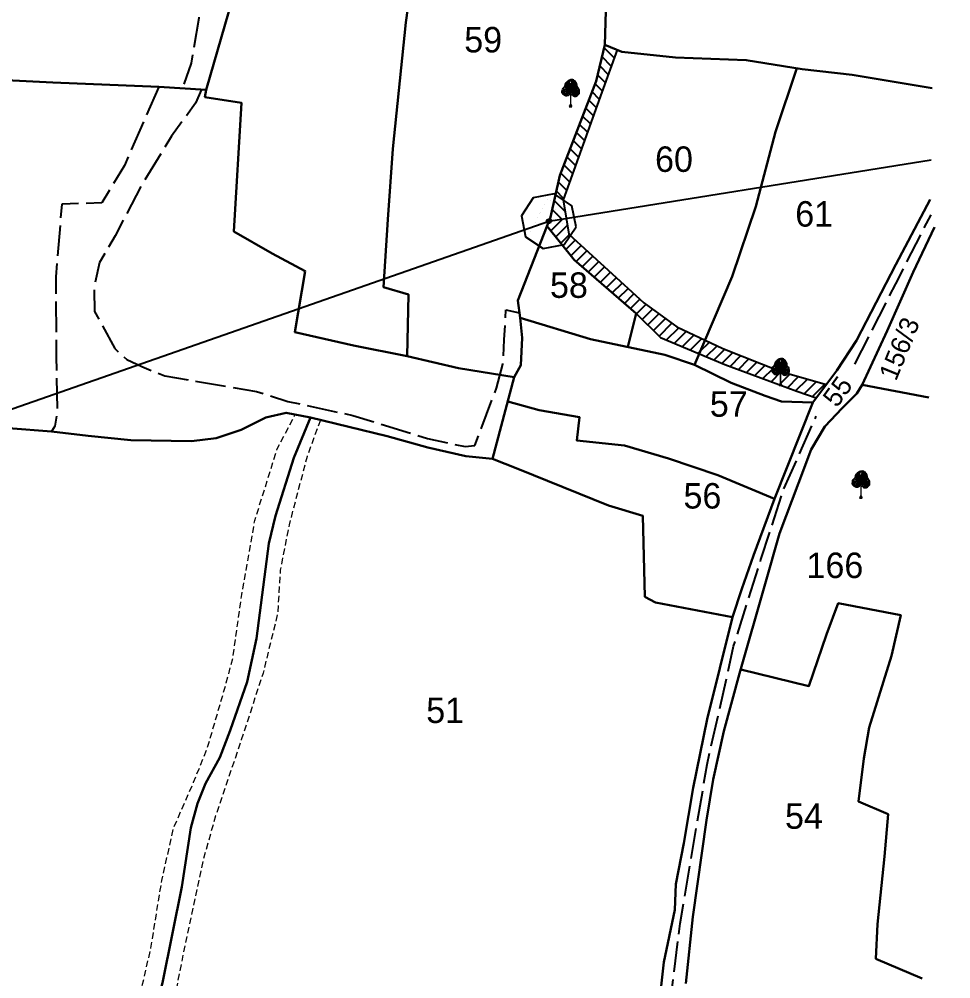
# Model space of a CAD drawing. Header units: millimetres. Extents: x -8 to 735, y -8 to 822.
# Drawn here: x 441.3 to 514.5, y 362.4 to 437.8 of the extents above; entities that cross this region are included whole.
import ezdxf

# ---------------------------------------------------------------- set-up
doc = ezdxf.new("R2010")
doc.units = ezdxf.units.MM
doc.header["$MEASUREMENT"] = 0
doc.linetypes.add('ACAD_ISO02W100', pattern=[15, 12, -3])
doc.linetypes.add('DASHED', pattern=[0.75, 0.5, -0.25])
for name, color, linetype in [('Image', 7, 'Continuous'), ('Line_Road', 250, 'ACAD_ISO02W100'), ('Line_Traverse', 160, 'Continuous'), ('Sym_Hatch', 1, 'Continuous'), ('Sym_Stone_Munara', 250, 'Continuous'), ('Sym_Traverse_Stone', 5, 'Continuous'), ('Sym_Tree', 92, 'Continuous'), ('Text_Survey_No', 7, 'Continuous')]:
    doc.layers.add(name, color=color, linetype=linetype)
doc.layers.add('Line_Miscellaneous', color=4, linetype='Continuous', lineweight=20)
doc.layers.add('Poly_Survey_Bndry', color=250, linetype='Continuous', lineweight=30)
doc.styles.add('Text Map', font='Sakal Marathi_N_Ship.TTF')
picture_1 = doc.add_image_def('image1.jpg', size_in_pixel=(8948, 12824))

# ---------------------------------------------------------------- blocks, each defined once
blk = doc.blocks.new('Sym_Traverse_Stone')
at = {"layer": 'Sym_Traverse_Stone'}
blk.add_lwpolyline([(3.22, -0.65), (2.74, 1.82), (0.65, 3.22), (-1.82, 2.74), (-3.22, 0.65), (-2.74, -1.82), (-0.65, -3.22), (1.82, -2.74)], close=True, dxfattribs=at)
blk = doc.blocks.new('MINOR TRAVERSE STATION')
at = {"linetype": 'Continuous'}
blk.add_hatch(color=0, dxfattribs=at).paths.add_polyline_path([(0.088, 0, 1), (-0.088, 0, 1)])
at = {"color": 0, "const_width": 0.00123}
blk.add_lwpolyline([(0.859, -0.557), (0, 1.044), (-0.859, -0.557)], close=True, dxfattribs=at)
at = {"color": 0}
blk.add_circle((0, 0), 0.0879, dxfattribs=at)
blk = doc.blocks.new('Tree')
at = {"layer": 'Sym_Tree'}
for p, q in [((0.1, 3), (0, 2.99)), ((-0.16, 0), (0.13, 0))]:
    blk.add_line(p, q, dxfattribs=at)
at = {"layer": 'Sym_Tree', "color": 82, "const_width": 0.8}
for points in [[(-0.14, 1.47), (-0.1, 2.62)], [(-0.1, 1.46), (-0.06, 2.62)], [(0.05, 1.63), (0.1, 2.79)], [(0.2, 1.44), (0.24, 2.6)], [(-0.43, 1.74), (-0.28, 1.52)], [(-0.2, 1.68), (-0.05, 1.47)], [(0.6, 1.63), (0.38, 1.49)], [(0.44, 1.73), (0.59, 1.51)]]:
    blk.add_lwpolyline(points, dxfattribs=at)
at = {"layer": 'Sym_Tree', "color": 34}
blk.add_lwpolyline([(0, 0, 0.48, 0.16, 0), (0, 0.29, 0.16, 0.16, 0), (0, 1.48, 0.16, 0.16, 0)], format="xyseb", dxfattribs=at)
at = {"layer": 'Sym_Tree', "color": 82}
blk.add_open_spline([(-0.1, 1.43), (-0.17, 1.36), (-0.27, 1.24), (-0.46, 1.2), (-0.64, 1.21), (-0.79, 1.36), (-0.99, 1.53), (-0.9, 1.8), (-0.9, 2.07), (-0.59, 2.22), (-0.58, 2.58), (-0.35, 2.82), (-0.17, 2.98), (-0.04, 2.99), (0, 2.99)], degree=3, knots=[0, 0, 0, 0, 0.357151, 0.545743, 0.741494, 0.970117, 1.319935, 1.641608, 1.935314, 2.250626, 2.755061, 3.137005, 3.457298, 3.618487, 3.618487, 3.618487, 3.618487], dxfattribs=at)
blk.add_spline([(0.1, 1.43), (0.3, 1.22), (0.44, 1.16), (0.59, 1.16), (0.75, 1.25), (0.95, 1.45), (0.96, 1.7), (0.93, 1.94), (0.77, 2.13), (0.68, 2.52), (0.52, 2.78), (0.33, 2.96), (0.1, 3)], degree=3, dxfattribs=at)
for points in [[(-0.76, 2.11), (-0.78, 2.09), (-0.69, 2.19)], [(-0.63, 2.17), (-0.63, 2.23), (-0.74, 2.08)], [(-0.74, 2.14), (-0.74, 2.13), (-0.69, 2.19), (-0.63, 2.23)], [(-0.69, 2.19), (-0.63, 2.23), (-0.74, 2.08), (-0.74, 2.13)], [(-0.74, 2.08), (-0.74, 2.13), (-0.71, 2.1), (-0.63, 2.23)], [(-0.69, 2.19), (-0.69, 2.19), (-0.74, 2.14), (-0.74, 2.13)], [(-0.74, 2.08), (-0.63, 2.11), (-0.55, 2.17), (-0.63, 2.11)], [(-0.71, 2.1), (-0.63, 2.23), (-0.63, 2.17), (-0.58, 2.16)], [(-0.69, 2.19), (-0.63, 2.23), (-0.58, 2.36), (-0.6, 2.36)], [(-0.63, 2.27), (-0.63, 2.27), (-0.69, 2.19), (-0.63, 2.23)], [(-0.49, 2.45), (-0.58, 2.36), (-0.55, 2.17), (-0.63, 2.17)], [(-0.63, 2.17), (-0.63, 2.17), (-0.63, 2.17), (-0.63, 2.23)], [(-0.63, 2.14), (-0.63, 2.17), (-0.62, 2.21), (-0.63, 2.23)], [(-0.55, 2.17), (-0.63, 2.17), (-0.43, 2.16), (-0.22, 2.16)], [(-0.55, 2.17), (-0.63, 2.11), (-0.63, 2.04), (-0.63, 2.11)], [(-0.47, 2.16), (-0.55, 2.17), (-0.62, 1.97), (-0.63, 2.04)], [(-0.62, 2.27), (-0.62, 2.21), (-0.54, 2.47), (-0.54, 2.5)], [(-0.58, 2.36), (-0.6, 2.36), (-0.61, 2.32), (-0.62, 2.3)], [(-0.62, 2.24), (-0.62, 2.21), (-0.58, 2.36), (-0.56, 2.28)], [(-0.61, 2.32), (-0.58, 2.36), (-0.62, 2.27), (-0.62, 2.21)], [(-0.61, 2.32), (-0.62, 2.3), (-0.62, 2.24), (-0.62, 2.21)], [(-0.58, 2.36), (-0.56, 2.28), (-0.61, 2.32), (-0.58, 2.36)], [(-0.57, 2.44), (-0.6, 2.36), (-0.49, 2.59), (-0.5, 2.59)], [(-0.55, 2.54), (-0.57, 2.47), (-0.57, 2.44), (-0.6, 2.36)], [(-0.55, 2.48), (-0.55, 2.5), (-0.6, 2.36), (-0.59, 2.36)], [(-0.57, 2.4), (-0.6, 2.36), (-0.57, 2.47), (-0.54, 2.47)], [(-0.58, 2.39), (-0.57, 2.43), (-0.57, 2.4), (-0.6, 2.36)], [(-0.6, 2.36), (-0.59, 2.36), (-0.57, 2.39), (-0.57, 2.4)], [(-0.45, 2.73), (-0.52, 2.6), (-0.55, 2.48), (-0.58, 2.36)], [(-0.39, 2.55), (-0.5, 2.59), (-0.49, 2.45), (-0.58, 2.36)], [(-0.55, 2.48), (-0.58, 2.36), (-0.42, 2.42), (-0.39, 2.55)], [(-0.56, 2.46), (-0.55, 2.54), (-0.58, 2.39), (-0.57, 2.43)], [(-0.57, 2.47), (-0.54, 2.47), (-0.55, 2.54), (-0.57, 2.47)], [(-0.57, 2.39), (-0.57, 2.4), (-0.57, 2.43), (-0.55, 2.5)], [(-0.55, 2.54), (-0.52, 2.6), (-0.56, 2.46), (-0.55, 2.54)], [(-0.39, 2.55), (-0.46, 2.69), (-0.52, 2.6), (-0.55, 2.5)], [(-0.52, 2.6), (-0.55, 2.5), (-0.49, 2.45), (-0.39, 2.55)], [(-0.55, 2.5), (-0.53, 2.57), (-0.52, 2.6), (-0.53, 2.57)], [(-0.52, 2.6), (-0.53, 2.57), (-0.55, 2.54), (-0.52, 2.6)], [(-0.55, 2.54), (-0.55, 2.54), (-0.55, 2.5), (-0.53, 2.57)], [(-0.54, 2.47), (-0.54, 2.5), (-0.55, 2.48), (-0.55, 2.5)], [(-0.55, 2.17), (-0.32, 2.2), (-0.49, 2.45), (-0.38, 2.29)], [(-0.49, 2.45), (-0.38, 2.29), (-0.32, 2.2), (-0.55, 2.17)], [(-0.29, 2.35), (-0.32, 2.2), (-0.55, 2.17), (-0.32, 2.2)], [(-0.32, 2.2), (-0.55, 2.17), (-0.43, 2.16)], [(-0.47, 2.16), (-0.35, 2.09), (-0.47, 2.16), (-0.55, 2.17)], [(0, 2.99), (-0.31, 2.84), (-0.45, 2.73), (-0.52, 2.6)], [(-0.49, 2.59), (-0.5, 2.59), (-0.38, 2.77), (-0.31, 2.84)], [(-0.49, 2.45), (-0.39, 2.55), (-0.39, 2.55), (-0.5, 2.59)], [(-0.26, 2.44), (-0.1, 2.44), (-0.29, 2.35), (-0.49, 2.45)], [(-0.29, 2.35), (-0.49, 2.45), (-0.29, 2.35), (-0.32, 2.2)], [(-0.42, 2.42), (-0.39, 2.55), (-0.39, 2.55), (-0.46, 2.69)], [(-0.38, 2.77), (-0.31, 2.84), (-0.45, 2.73), (-0.38, 2.77)], [(-0.39, 2.55), (-0.45, 2.66), (-0.41, 2.72), (-0.26, 2.81)], [(-0.45, 2.73), (-0.38, 2.77), (-0.4, 2.72), (-0.42, 2.74)], [(-0.4, 2.72), (-0.42, 2.74), (-0.45, 2.68), (-0.45, 2.66)], [(-0.45, 2.68), (-0.45, 2.66), (-0.43, 2.7), (-0.4, 2.72)], [(-0.41, 2.69), (-0.44, 2.68), (-0.45, 2.66), (-0.41, 2.69)], [(-0.45, 2.66), (-0.41, 2.69), (-0.07, 2.53), (0.05, 2.48)], [(-0.41, 2.69), (-0.41, 2.71), (-0.41, 2.69), (-0.44, 2.68)], [(-0.43, 2.7), (-0.4, 2.72), (0, 2.99), (-0.09, 2.98)], [(-0.43, 2.16), (-0.22, 2.16), (0.02, 2.32), (0.07, 2.48)], [(-0.41, 2.65), (-0.25, 2.61), (-0.26, 2.81), (0.06, 2.94)], [(-0.41, 2.72), (-0.26, 2.81), (-0.25, 2.61), (-0.41, 2.69)], [(-0.3, 2.8), (-0.26, 2.81), (-0.41, 2.69), (-0.41, 2.71)], [(-0.25, 2.61), (-0.41, 2.69), (-0.41, 2.65), (-0.25, 2.61)], [(-0.28, 2.82), (-0.37, 2.77), (-0.4, 2.72), (-0.28, 2.82)], [(-0.27, 2.82), (-0.37, 2.77), (-0.39, 2.71), (-0.37, 2.69)], [(-0.39, 2.71), (-0.37, 2.69), (-0.3, 2.8), (-0.26, 2.81)], [(-0.26, 2.81), (0.06, 2.94), (-0.27, 2.82), (-0.37, 2.77)], [(-0.31, 2.84), (-0.18, 2.9), (-0.28, 2.82), (-0.37, 2.77)], [(-0.18, 2.9), (-0.17, 2.95), (-0.25, 2.9), (-0.31, 2.84)], [(-0.25, 2.9), (-0.31, 2.84), (-0.18, 2.9), (-0.24, 2.9)], [(-0.18, 2.9), (-0.24, 2.9), (-0.31, 2.84), (-0.18, 2.9)], [(-0.26, 2.44), (-0.29, 2.35), (-0.29, 2.35), (-0.26, 2.44)], [(0.2, 2.99), (-0.06, 2.82), (-0.26, 2.82), (0, 2.99)], [(-0.26, 2.82), (0, 2.99), (0.09, 2.99), (0.04, 2.93)], [(-0.07, 2.53), (0.05, 2.48), (-0.26, 2.44), (-0.1, 2.44)], [(0, 2.99), (-0.09, 2.98), (-0.17, 2.95), (-0.25, 2.9)], [(-0.17, 2.95), (-0.25, 2.9), (-0.12, 2.96), (-0.09, 2.98)], [(-0.1, 2.97), (-0.12, 2.96), (-0.25, 2.9), (-0.18, 2.9)], [(-0.1, 2.97), (-0.18, 2.9), (-0.18, 2.93), (-0.25, 2.9)], [(-0.18, 2.93), (-0.25, 2.9), (-0.18, 2.9), (-0.17, 2.95)], [(0.28, 2.6), (-0.05, 2.61), (-0.19, 2.55), (-0.24, 2.66)], [(-0.09, 2.35), (-0.06, 2.44), (0.27, 1.83), (-0.21, 1.81)], [(-0.2, 2.72), (-0.08, 2.82), (0.2, 2.99), (0.28, 2.6)], [(-0.06, 2.79), (-0.06, 2.82), (-0.2, 2.72), (-0.08, 2.82)], [(-0.12, 2.96), (-0.09, 2.98), (-0.18, 2.95), (-0.09, 2.98)], [(-0.18, 2.95), (-0.09, 2.98), (-0.1, 2.97), (-0.12, 2.96)], [(-0.13, 2.95), (-0.13, 2.95), (-0.1, 2.97), (-0.18, 2.9)], [(-0.13, 2.96), (-0.13, 2.96), (-0.18, 2.95), (-0.18, 2.9)], [(-0.18, 2.95), (-0.18, 2.9), (-0.13, 2.96), (-0.14, 2.95)], [(-0.13, 2.96), (-0.14, 2.95), (-0.13, 2.95)], [(0.28, 2.6), (-0.05, 2.61), (-0.06, 2.44), (-0.09, 2.35)], [(0, 2.99), (0.1, 3), (0.2, 2.99), (-0.06, 2.82)], [(0.2, 2.99), (0.28, 2.6), (-0.05, 2.61), (-0.06, 2.81)], [(0.37, 2.93), (0.29, 2.97), (-0.06, 2.81), (-0.06, 2.8)], [(-0.06, 2.81), (-0.06, 2.8), (-0.06, 2.82)], [(-0.06, 2.82), (-0.06, 2.82), (-0.06, 2.79), (-0.06, 2.82)], [(-0.05, 2.61), (-0.06, 2.81), (0.28, 2.6), (-0.05, 2.61)], [(0.22, 2.32), (0.27, 2.48), (0.28, 2.6), (-0.05, 2.61)], [(0.09, 2.99), (0.04, 2.93), (-0.03, 2.91), (0.02, 2.96)], [(-0.03, 2.91), (-0.02, 2.94), (0.02, 2.96), (0, 2.99)], [(-0.03, 2.91), (0.02, 2.96), (0.04, 2.93), (-0.03, 2.91)], [(0.04, 2.93), (-0.03, 2.91), (-0.02, 2.94), (0.02, 2.96)], [(0.41, 2.32), (0.39, 2.41), (-0.01, 1.85), (0.46, 1.77)], [(0.02, 2.96), (0, 2.99), (0.09, 2.99), (0.02, 2.96)], [(0.09, 2.99), (0.02, 2.96), (0.1, 3), (0.2, 2.99)], [(0.1, 2.32), (0.07, 2.49), (0.08, 2.61), (0.41, 2.58)], [(0.52, 2.11), (0.31, 2.14), (0.1, 2.32), (0.07, 2.49)], [(0.57, 2.67), (0.46, 2.79), (0.2, 2.99), (0.08, 2.61)], [(0.2, 2.99), (0.08, 2.61), (0.41, 2.58), (0.45, 2.78)], [(0.41, 2.58), (0.45, 2.78), (0.08, 2.61), (0.41, 2.58)], [(0.08, 2.61), (0.41, 2.58), (0.39, 2.41), (0.41, 2.32)], [(0.08, 2.61), (0.41, 2.58), (0.54, 2.5), (0.6, 2.6)], [(0.12, 2.95), (0.09, 2.97), (0.17, 2.93), (0.09, 2.97)], [(0.17, 2.93), (0.09, 2.97), (0.1, 2.96), (0.12, 2.95)], [(0.6, 2.6), (0.57, 2.64), (0.21, 2.53), (0.09, 2.49)], [(0.21, 2.53), (0.09, 2.49), (0.39, 2.41), (0.23, 2.43)], [(0.1, 3), (0.2, 2.99), (0.32, 2.95), (0.29, 2.97)], [(0.12, 2.95), (0.14, 2.94), (0.13, 2.94)], [(0.56, 2.6), (0.41, 2.58), (0.45, 2.78), (0.14, 2.95)], [(0.45, 2.78), (0.14, 2.95), (0.45, 2.78), (0.54, 2.73)], [(0.2, 2.99), (0.5, 2.8), (0.62, 2.67), (0.67, 2.54)], [(0.6, 2.65), (0.57, 2.67), (0.2, 2.99), (0.29, 2.97)], [(0.2, 2.99), (0.29, 2.97), (0.37, 2.93), (0.44, 2.87)], [(0.39, 2.41), (0.23, 2.43), (0.41, 2.32), (0.62, 2.39)], [(0.37, 2.93), (0.44, 2.87), (0.32, 2.95), (0.29, 2.97)], [(0.3, 2.96), (0.32, 2.95), (0.44, 2.87), (0.38, 2.88)], [(0.33, 2.94), (0.33, 2.94), (0.3, 2.96), (0.38, 2.88)], [(0.3, 2.96), (0.38, 2.88), (0.37, 2.91), (0.44, 2.87)], [(0.44, 2.87), (0.38, 2.88), (0.33, 2.94), (0.33, 2.95)], [(0.33, 2.94), (0.33, 2.95), (0.37, 2.93), (0.38, 2.88)], [(0.37, 2.93), (0.38, 2.88), (0.33, 2.95), (0.34, 2.94)], [(0.37, 2.91), (0.44, 2.87), (0.38, 2.88), (0.37, 2.93)], [(0.38, 2.88), (0.37, 2.93), (0.44, 2.87), (0.5, 2.8)], [(0.44, 2.87), (0.5, 2.8), (0.38, 2.88), (0.43, 2.87)], [(0.38, 2.88), (0.43, 2.87), (0.5, 2.8), (0.38, 2.88)], [(0.5, 2.8), (0.38, 2.88), (0.46, 2.79), (0.54, 2.73)], [(0.39, 2.41), (0.41, 2.32), (0.41, 2.32), (0.39, 2.41)], [(0.58, 2.67), (0.45, 2.78), (0.41, 2.58), (0.57, 2.64)], [(0.41, 2.58), (0.57, 2.64), (0.56, 2.6), (0.41, 2.58)], [(0.41, 2.32), (0.62, 2.39), (0.41, 2.32), (0.42, 2.16)], [(0.41, 2.32), (0.42, 2.16), (0.65, 2.11), (0.42, 2.16)], [(0.65, 2.11), (0.42, 2.16), (0.62, 2.39), (0.49, 2.25)], [(0.62, 2.39), (0.49, 2.25), (0.42, 2.16), (0.65, 2.11)], [(0.54, 2.5), (0.6, 2.6), (0.58, 2.67), (0.45, 2.78)], [(0.45, 2.78), (0.54, 2.73), (0.55, 2.66), (0.53, 2.65)], [(0.55, 2.66), (0.53, 2.65), (0.47, 2.76), (0.45, 2.78)], [(0.47, 2.76), (0.45, 2.78), (0.57, 2.64), (0.58, 2.66)], [(0.46, 2.79), (0.54, 2.73), (0.57, 2.67), (0.46, 2.79)], [(0.47, 2.54), (0.48, 2.5), (0.49, 2.47), (0.47, 2.54)], [(0.64, 2.53), (0.65, 2.53), (0.55, 2.72), (0.5, 2.8)], [(0.55, 2.72), (0.5, 2.8), (0.62, 2.67), (0.55, 2.72)], [(0.55, 2.37), (0.54, 2.5), (0.54, 2.5), (0.62, 2.64)], [(0.54, 2.5), (0.62, 2.64), (0.67, 2.54), (0.68, 2.43)], [(0.67, 2.54), (0.68, 2.43), (0.62, 2.39), (0.54, 2.5)], [(0.62, 2.39), (0.54, 2.5), (0.54, 2.5), (0.65, 2.53)], [(0.54, 2.5), (0.65, 2.53), (0.62, 2.39), (0.7, 2.29)], [(0.69, 2.41), (0.7, 2.29), (0.55, 2.37), (0.54, 2.5)], [(0.62, 2.67), (0.55, 2.72), (0.57, 2.67), (0.59, 2.69)], [(0.57, 2.67), (0.59, 2.69), (0.61, 2.62), (0.6, 2.6)], [(0.61, 2.62), (0.6, 2.6), (0.6, 2.65), (0.57, 2.67)], [(0.57, 2.64), (0.58, 2.66), (0.57, 2.64), (0.6, 2.62)], [(0.57, 2.64), (0.6, 2.62), (0.6, 2.6), (0.57, 2.64)], [(0.62, 2.67), (0.67, 2.54), (0.69, 2.41), (0.7, 2.29)], [(0.62, 2.39), (0.7, 2.29), (0.65, 2.11), (0.72, 2.09)], [(0.7, 2.37), (0.72, 2.29), (0.64, 2.53), (0.65, 2.53)], [(0.68, 2.43), (0.68, 2.5), (0.67, 2.54), (0.68, 2.5)], [(0.69, 2.47), (0.67, 2.54), (0.69, 2.4), (0.69, 2.47)], [(0.73, 2.19), (0.72, 2.14), (0.68, 2.41), (0.67, 2.43)], [(0.68, 2.41), (0.67, 2.43), (0.69, 2.41), (0.68, 2.43)], [(0.73, 2.17), (0.72, 2.14), (0.7, 2.29), (0.67, 2.21)], [(0.7, 2.29), (0.67, 2.21), (0.72, 2.25), (0.7, 2.29)], [(0.69, 2.47), (0.69, 2.47), (0.68, 2.43), (0.68, 2.5)], [(0.7, 2.4), (0.68, 2.41), (0.69, 2.47), (0.7, 2.4)], [(0.69, 2.41), (0.68, 2.43), (0.72, 2.29), (0.7, 2.29)], [(0.7, 2.32), (0.7, 2.33), (0.69, 2.36), (0.68, 2.43)], [(0.7, 2.33), (0.72, 2.29), (0.7, 2.4), (0.68, 2.41)], [(0.69, 2.4), (0.69, 2.47), (0.7, 2.32), (0.69, 2.36)], [(0.69, 2.47), (0.7, 2.4), (0.7, 2.37), (0.72, 2.29)], [(0.7, 2.32), (0.69, 2.36), (0.7, 2.33), (0.72, 2.29)], [(0.72, 2.29), (0.7, 2.29), (0.7, 2.32), (0.7, 2.33)], [(0.79, 2.11), (0.73, 2.15), (0.7, 2.29), (0.72, 2.29)], [(0.7, 2.29), (0.72, 2.29), (0.72, 2.25), (0.73, 2.22)], [(0.72, 2.25), (0.7, 2.29), (0.73, 2.19), (0.72, 2.14)], [(0.72, 2.25), (0.73, 2.22), (0.73, 2.17), (0.72, 2.14)], [(0.74, 2.2), (0.74, 2.2), (0.79, 2.11), (0.73, 2.15)], [(-0.83, 1.97), (-0.9, 1.88), (-0.95, 1.62), (-0.58, 1.59)], [(-0.92, 1.7), (-0.95, 1.62), (-0.9, 1.88), (-0.93, 1.7)], [(-0.92, 1.7), (-0.92, 1.7), (-0.92, 1.7), (-0.95, 1.62)], [(-0.95, 1.62), (-0.58, 1.59), (-0.59, 1.22), (-0.67, 1.26)], [(-0.89, 1.45), (-0.93, 1.53), (-0.95, 1.62), (-0.66, 1.29)], [(-0.95, 1.62), (-0.66, 1.29), (-0.67, 1.27), (-0.76, 1.35)], [(-0.73, 1.36), (-0.76, 1.35), (-0.95, 1.62), (-0.73, 1.36)], [(-0.95, 1.62), (-0.73, 1.36), (-0.73, 1.36), (-0.93, 1.53)], [(-0.87, 1.44), (-0.93, 1.53), (-0.93, 1.53), (-0.95, 1.62)], [(-0.93, 1.53), (-0.95, 1.62), (-0.93, 1.54), (-0.91, 1.51)], [(-0.93, 1.54), (-0.91, 1.51), (-0.9, 1.88), (-0.87, 1.85)], [(-0.9, 1.88), (-0.93, 1.7), (-0.87, 1.85), (-0.87, 1.86)], [(-0.59, 1.22), (-0.67, 1.26), (-0.89, 1.45), (-0.93, 1.53)], [(-0.73, 1.36), (-0.93, 1.53), (-0.87, 1.44), (-0.93, 1.53)], [(-0.9, 1.88), (-0.87, 1.85), (-0.92, 1.7)], [(-0.85, 2.05), (-0.88, 1.99), (-0.89, 1.93), (-0.9, 1.88)], [(-0.77, 2.05), (-0.76, 1.78), (-0.9, 1.89), (-0.76, 1.78)], [(-0.89, 1.93), (-0.9, 1.88), (-0.82, 1.85), (-0.74, 2.01)], [(-0.9, 1.89), (-0.76, 1.78), (-0.69, 1.97), (-0.74, 2.01)], [(-0.85, 1.96), (-0.85, 1.96), (-0.83, 1.97), (-0.9, 1.88)], [(-0.85, 1.96), (-0.89, 1.94), (-0.86, 1.95), (-0.87, 2)], [(-0.86, 1.95), (-0.87, 2), (-0.88, 1.94), (-0.89, 1.94)], [(-0.88, 1.94), (-0.89, 1.94), (-0.89, 1.93), (-0.85, 1.97)], [(-0.89, 1.93), (-0.85, 1.97), (-0.85, 1.97)], [(-0.88, 1.91), (-0.88, 1.91), (-0.85, 1.96), (-0.89, 1.94)], [(-0.74, 2.08), (-0.77, 2.08), (-0.85, 2.05), (-0.88, 1.99)], [(-0.78, 2.04), (-0.82, 2.04), (-0.87, 2), (-0.88, 1.91)], [(-0.87, 2), (-0.88, 1.91), (-0.84, 1.97), (-0.83, 2.02)], [(-0.84, 1.94), (-0.84, 1.97), (-0.88, 1.91)], [(-0.83, 2.02), (-0.82, 2.04), (-0.87, 2), (-0.85, 2.05)], [(-0.87, 2), (-0.85, 2.05), (-0.84, 1.94), (-0.84, 1.97)], [(-0.86, 1.89), (-0.69, 1.93), (-0.85, 1.91), (-0.87, 1.85)], [(-0.85, 1.91), (-0.87, 1.85), (-0.85, 1.77), (-0.82, 1.83)], [(-0.85, 1.84), (-0.84, 1.87), (-0.87, 1.44), (-0.81, 1.4)], [(-0.87, 1.85), (-0.87, 1.86), (-0.58, 1.59), (-0.65, 1.65)], [(-0.87, 1.44), (-0.81, 1.4), (-0.67, 1.26), (-0.76, 1.34)], [(-0.82, 1.83), (-0.81, 1.8), (-0.86, 1.89), (-0.69, 1.93)], [(-0.8, 2.04), (-0.55, 2.12), (-0.85, 2.05), (-0.82, 2.08)], [(-0.85, 2.05), (-0.82, 2.08), (-0.8, 2.1), (-0.77, 2.12)], [(-0.85, 1.97), (-0.85, 1.97), (-0.85, 1.96)], [(-0.85, 1.77), (-0.82, 1.83), (-0.85, 1.84), (-0.84, 1.87)], [(-0.78, 2.02), (-0.84, 1.97), (-0.75, 2.03), (-0.77, 2.05)], [(-0.84, 1.97), (-0.83, 2.02), (-0.78, 2.04)], [(-0.82, 1.85), (-0.74, 2.01), (-0.78, 2.02), (-0.84, 1.97)], [(-0.78, 2.04), (-0.78, 2.04), (-0.83, 2.02), (-0.82, 2.04)], [(-0.77, 2.12), (-0.8, 2.1), (-0.82, 2.08), (-0.78, 2.09)], [(-0.82, 2.08), (-0.78, 2.09), (-0.77, 2.08), (-0.74, 2.08)], [(-0.76, 2.04), (-0.73, 2.06), (-0.78, 2.04), (-0.82, 2.04)], [(-0.76, 1.78), (-0.76, 1.78), (-0.79, 1.69), (-0.82, 1.85)], [(-0.79, 1.69), (-0.82, 1.85), (-0.65, 1.65), (-0.77, 1.77)], [(-0.75, 1.77), (-0.81, 1.8), (-0.82, 1.83), (-0.81, 1.8)], [(-0.77, 1.77), (-0.73, 1.75), (-0.75, 1.77), (-0.81, 1.8)], [(-0.73, 1.32), (-0.71, 1.39), (-0.81, 1.4), (-0.73, 1.36)], [(-0.81, 1.4), (-0.73, 1.36), (-0.66, 1.29), (-0.7, 1.32)], [(-0.8, 2.1), (-0.77, 2.12), (-0.74, 2.14), (-0.73, 2.09)], [(-0.74, 2.14), (-0.73, 2.09), (-0.77, 2.08), (-0.8, 2.1)], [(-0.75, 2.03), (-0.77, 2.05), (-0.8, 2.04), (-0.55, 2.12)], [(-0.77, 2.08), (-0.8, 2.1), (-0.77, 2.12), (-0.77, 2.1)], [(-0.8, 2.1), (-0.77, 2.1), (-0.77, 2.12), (-0.8, 2.1)], [(-0.77, 2.1), (-0.77, 2.1), (-0.8, 2.1), (-0.77, 2.1)], [(-0.76, 1.35), (-0.73, 1.36), (-0.79, 1.37), (-0.77, 1.35)], [(-0.79, 1.37), (-0.77, 1.35), (-0.77, 1.35), (-0.67, 1.27)], [(-0.73, 2.09), (-0.77, 2.1), (-0.76, 2.11), (-0.78, 2.09)], [(-0.77, 2.12), (-0.77, 2.1), (-0.77, 2.12), (-0.76, 2.11)], [(-0.77, 2.12), (-0.76, 2.11), (-0.77, 2.1)], [(-0.77, 2.08), (-0.74, 2.08), (-0.73, 2.09), (-0.77, 2.1)], [(-0.74, 2.08), (-0.74, 2.08), (-0.74, 2.08), (-0.77, 2.08)], [(-0.69, 1.97), (-0.73, 2.06), (-0.77, 2.05), (-0.76, 1.78)], [(-0.73, 2.06), (-0.73, 2.01), (-0.77, 2.05), (-0.73, 2.06)], [(-0.77, 2.05), (-0.73, 2.06), (-0.73, 2.02), (-0.77, 2.03)], [(-0.73, 2.02), (-0.77, 2.03), (-0.73, 2.02), (-0.73, 2.06)], [(-0.62, 1.85), (-0.72, 1.75), (-0.77, 1.77), (-0.73, 1.75)], [(-0.65, 1.65), (-0.77, 1.77), (-0.76, 1.78), (-0.65, 1.71)], [(-0.77, 1.35), (-0.67, 1.27), (-0.73, 1.32), (-0.71, 1.39)], [(-0.67, 1.27), (-0.76, 1.34), (-0.77, 1.35), (-0.73, 1.36)], [(-0.77, 1.35), (-0.73, 1.36), (-0.59, 1.22), (-0.49, 1.21)], [(-0.47, 2.16), (-0.52, 1.63), (-0.76, 1.78), (-0.63, 2.04)], [(-0.52, 1.63), (-0.76, 1.78), (-0.74, 2.08), (-0.63, 2.11)], [(-0.73, 2.02), (-0.73, 2.06), (-0.76, 2.04), (-0.73, 2.06)], [(-0.76, 1.78), (-0.63, 2.04), (-0.65, 1.68), (-0.65, 1.53)], [(-0.7, 1.93), (-0.76, 1.78), (-0.74, 2.01), (-0.69, 1.97)], [(-0.69, 1.97), (-0.66, 1.92), (-0.76, 1.78), (-0.69, 1.93)], [(-0.7, 1.93), (-0.74, 1.95), (-0.7, 1.93), (-0.76, 1.96)], [(-0.7, 1.93), (-0.76, 1.96), (-0.7, 1.93), (-0.76, 1.78)], [(-0.76, 1.78), (-0.69, 1.93), (-0.7, 1.93), (-0.74, 1.95)], [(-0.76, 1.78), (-0.76, 1.78), (-0.62, 1.85), (-0.72, 1.75)], [(-0.58, 1.59), (-0.65, 1.65), (-0.53, 1.84), (-0.76, 1.78)], [(-0.53, 1.84), (-0.76, 1.78), (-0.76, 1.78)], [(-0.76, 1.78), (-0.65, 1.71), (-0.76, 1.78), (-0.69, 1.79)], [(-0.76, 1.78), (-0.69, 1.79), (-0.76, 1.78)], [(-0.52, 1.63), (-0.65, 1.68), (-0.52, 1.63), (-0.76, 1.78)], [(-0.67, 1.27), (-0.76, 1.35), (-0.73, 1.36), (-0.76, 1.35)], [(-0.73, 1.36), (-0.76, 1.35), (-0.73, 1.36), (-0.76, 1.35)], [(-0.67, 1.26), (-0.76, 1.34), (-0.76, 1.35), (-0.73, 1.36)], [(-0.68, 1.31), (-0.68, 1.3), (-0.67, 1.27), (-0.76, 1.34)], [(-0.74, 2.08), (-0.74, 2.08), (-0.74, 2.08)], [(-0.74, 2.08), (-0.74, 2.08), (-0.74, 2.08)], [(-0.74, 2.01), (-0.71, 2.03), (-0.73, 2.06), (-0.73, 2.01)], [(-0.74, 2.01), (-0.69, 1.97), (-0.74, 2.01), (-0.71, 2.03)], [(-0.69, 1.97), (-0.74, 2.01), (-0.69, 1.97), (-0.74, 1.95)], [(-0.69, 1.97), (-0.74, 1.95), (-0.69, 1.97), (-0.66, 1.92)], [(-0.64, 2.09), (-0.63, 2.04), (-0.69, 1.97), (-0.73, 2.06)], [(-0.63, 2.14), (-0.63, 2.17), (-0.71, 2.1), (-0.63, 2.14)], [(-0.71, 2.1), (-0.63, 2.14), (-0.63, 2.17), (-0.7, 2.11)], [(-0.63, 2.17), (-0.7, 2.11), (-0.63, 2.14), (-0.63, 2.17)], [(-0.66, 1.29), (-0.7, 1.32), (-0.67, 1.27), (-0.64, 1.3)], [(-0.63, 2.04), (-0.64, 2.09), (-0.68, 1.95), (-0.69, 1.97)], [(-0.68, 1.95), (-0.69, 1.97), (-0.62, 1.97), (-0.64, 1.94)], [(-0.67, 1.27), (-0.64, 1.3), (-0.68, 1.31), (-0.68, 1.3)], [(-0.66, 1.92), (-0.64, 1.94), (-0.63, 2.04), (-0.64, 2.09)], [(-0.64, 1.88), (-0.6, 1.86), (-0.66, 1.92), (-0.64, 1.94)], [(-0.24, 1.29), (-0.1, 1.43), (-0.52, 1.63), (-0.66, 1.31)], [(-0.52, 1.63), (-0.66, 1.31), (-0.31, 1.38), (-0.51, 1.22)], [(-0.65, 1.68), (-0.65, 1.53), (-0.65, 1.53), (-0.53, 1.53)], [(-0.65, 1.53), (-0.53, 1.53), (-0.52, 1.63), (-0.65, 1.68)], [(-0.62, 1.97), (-0.63, 2.04), (-0.63, 2.04), (-0.64, 2.09)], [(-0.63, 2.04), (-0.64, 2.09), (-0.64, 2.09), (-0.59, 2.09)], [(-0.64, 2.09), (-0.59, 2.09), (-0.64, 2.09), (-0.63, 2.04)], [(-0.62, 1.97), (-0.64, 1.94), (-0.52, 1.63), (-0.59, 1.62)], [(-0.62, 1.85), (-0.64, 1.88), (-0.64, 1.94), (-0.6, 1.86)], [(-0.64, 1.94), (-0.6, 1.86), (-0.64, 1.94), (-0.6, 1.86)], [(-0.64, 1.94), (-0.6, 1.86), (-0.58, 1.94), (-0.64, 1.94)], [(-0.58, 1.94), (-0.64, 1.94), (-0.64, 1.88), (-0.6, 1.86)], [(-0.52, 1.63), (-0.59, 1.62), (-0.62, 1.85), (-0.64, 1.88)], [(-0.63, 2.04), (-0.63, 2.11), (-0.63, 2.17)], [(-0.63, 2.17), (-0.63, 2.17), (-0.63, 2.17)], [(-0.63, 2.17), (-0.58, 2.16), (-0.63, 2.14), (-0.63, 2.17)], [(-0.59, 1.22), (-0.49, 1.21), (-0.41, 1.22), (-0.32, 1.24)], [(-0.46, 1.21), (-0.49, 1.21), (-0.59, 1.22), (-0.5, 1.21)], [(-0.31, 1.38), (-0.51, 1.22), (-0.25, 1.3), (-0.31, 1.38)], [(-0.51, 1.22), (-0.46, 1.22), (-0.32, 1.24), (-0.29, 1.27)], [(-0.32, 1.24), (-0.37, 1.24), (-0.49, 1.22), (-0.51, 1.25)], [(-0.49, 1.22), (-0.51, 1.25), (-0.51, 1.22), (-0.46, 1.22)], [(-0.4, 1.22), (-0.4, 1.22), (-0.5, 1.21), (-0.51, 1.22)], [(-0.5, 1.21), (-0.51, 1.22), (-0.45, 1.21), (-0.41, 1.22)], [(-0.25, 1.3), (-0.31, 1.38), (-0.29, 1.27), (-0.49, 1.21)], [(-0.29, 1.27), (-0.49, 1.21), (-0.32, 1.24), (-0.37, 1.24)], [(-0.29, 1.27), (-0.41, 1.22), (-0.45, 1.22), (-0.49, 1.21)], [(-0.45, 1.22), (-0.49, 1.21), (-0.32, 1.24), (-0.29, 1.27)], [(-0.4, 1.21), (-0.45, 1.21), (-0.46, 1.21), (-0.49, 1.21)], [(-0.35, 2.09), (-0.33, 2.16), (-0.47, 2.16), (-0.35, 2.09)], [(-0.45, 1.21), (-0.41, 1.22), (-0.4, 1.21), (-0.45, 1.21)], [(-0.43, 2.16), (-0.43, 2.16), (-0.35, 2.09), (-0.33, 2.16)], [(-0.41, 1.22), (-0.32, 1.24), (-0.24, 1.29), (-0.1, 1.43)], [(-0.32, 1.24), (-0.29, 1.27), (-0.29, 1.27), (-0.41, 1.22)], [(-0.4, 1.22), (-0.32, 1.25), (-0.28, 1.26), (-0.29, 1.27)], [(-0.32, 1.25), (-0.3, 1.26), (-0.4, 1.22), (-0.39, 1.24)], [(-0.32, 1.24), (-0.32, 1.24), (-0.4, 1.22), (-0.32, 1.25)], [(0.27, 1.83), (-0.21, 1.81), (-0.27, 2.16), (-0.32, 1.63)], [(-0.32, 1.24), (-0.29, 1.27), (-0.24, 1.29), (-0.28, 1.26)], [(-0.24, 1.29), (-0.29, 1.27), (-0.32, 1.24)], [(-0.28, 1.26), (-0.29, 1.26), (-0.32, 1.25), (-0.3, 1.26)], [(-0.32, 1.24), (-0.32, 1.24), (-0.32, 1.24)], [(-0.24, 1.29), (-0.28, 1.26), (-0.24, 1.29), (-0.29, 1.27)], [(-0.28, 1.26), (-0.29, 1.27), (-0.28, 1.26), (-0.29, 1.26)], [(-0.01, 1.85), (0.46, 1.77), (0.56, 2.11), (0.55, 1.58)], [(0.22, 1.27), (0.1, 1.43), (0.55, 1.58), (0.64, 1.24)], [(0.11, 1.43), (0.1, 1.45), (0.19, 1.39), (0.19, 1.41)], [(0.38, 1.18), (0.3, 1.22), (0.22, 1.27), (0.1, 1.43)], [(0.1, 1.22), (0.1, 1.22), (0.1, 1.22)], [(0.11, 1.43), (0.11, 1.43), (0.19, 1.39), (0.11, 1.43)], [(0.32, 2.11), (0.32, 2.11), (0.23, 2.05), (0.22, 2.12)], [(0.3, 1.22), (0.27, 1.24), (0.23, 1.27), (0.27, 1.24)], [(0.23, 1.27), (0.27, 1.24), (0.23, 1.27), (0.27, 1.24)], [(0.23, 1.27), (0.27, 1.24), (0.3, 1.22)], [(0.31, 1.35), (0.48, 1.17), (0.24, 1.28), (0.31, 1.35)], [(0.24, 1.28), (0.31, 1.35), (0.27, 1.24), (0.47, 1.16)], [(0.27, 1.24), (0.47, 1.16), (0.3, 1.22), (0.34, 1.2)], [(0.48, 1.17), (0.44, 1.17), (0.3, 1.22), (0.27, 1.24)], [(0.3, 1.22), (0.27, 1.24), (0.27, 1.24), (0.38, 1.18)], [(0.27, 1.24), (0.38, 1.18), (0.43, 1.17), (0.47, 1.16)], [(0.43, 1.17), (0.47, 1.16), (0.3, 1.22), (0.27, 1.24)], [(0.27, 1.24), (0.27, 1.24), (0.29, 1.22), (0.28, 1.23)], [(0.57, 1.15), (0.47, 1.16), (0.38, 1.18), (0.3, 1.22)], [(0.3, 1.22), (0.34, 1.2), (0.46, 1.17), (0.49, 1.2)], [(0.65, 2.11), (0.72, 2.09), (0.52, 2.11), (0.31, 2.14)], [(0.55, 1.58), (0.64, 1.24), (0.31, 1.35), (0.48, 1.17)], [(0.37, 1.18), (0.37, 1.18), (0.47, 1.16), (0.48, 1.17)], [(0.47, 1.16), (0.48, 1.17), (0.42, 1.17), (0.38, 1.18)], [(0.42, 2.16), (0.65, 2.11), (0.52, 2.11)], [(0.43, 2.05), (0.42, 2.12), (0.56, 2.11), (0.43, 2.05)], [(0.44, 1.22), (0.48, 1.24), (0.44, 1.2), (0.42, 1.23)], [(0.44, 1.2), (0.42, 1.23), (0.47, 1.24), (0.46, 1.23)], [(0.56, 2.11), (0.43, 2.05), (0.56, 2.11), (0.65, 2.11)], [(0.56, 1.26), (0.44, 1.2), (0.51, 1.24), (0.5, 1.31)], [(0.6, 1.31), (0.52, 1.28), (0.44, 1.22), (0.48, 1.24)], [(0.58, 1.28), (0.56, 1.26), (0.56, 1.26), (0.44, 1.2)], [(0.44, 1.2), (0.55, 1.25), (0.56, 1.26), (0.52, 1.28)], [(0.44, 1.2), (0.55, 1.26), (0.52, 1.28), (0.55, 1.26)], [(0.47, 1.24), (0.46, 1.23), (0.44, 1.2), (0.55, 1.25)], [(0.46, 1.17), (0.49, 1.2), (0.48, 1.17), (0.44, 1.17)], [(0.44, 1.16), (0.47, 1.16), (0.57, 1.15), (0.47, 1.16)], [(0.67, 1.34), (0.6, 1.31), (0.45, 1.18), (0.55, 1.25)], [(0.45, 1.18), (0.55, 1.25), (0.55, 1.26), (0.52, 1.28)], [(0.76, 1.26), (0.72, 1.28), (0.57, 1.15), (0.47, 1.16)], [(0.51, 1.24), (0.5, 1.31), (0.6, 1.31), (0.52, 1.28)], [(0.52, 1.28), (0.74, 1.43), (0.67, 1.34), (0.74, 1.43)], [(0.55, 1.26), (0.52, 1.28), (0.58, 1.28), (0.56, 1.26)], [(0.52, 1.28), (0.55, 1.26), (0.52, 1.28), (0.55, 1.26)], [(0.68, 1.6), (0.67, 1.46), (0.67, 1.46), (0.54, 1.47)], [(0.67, 1.46), (0.54, 1.47), (0.55, 1.58), (0.68, 1.6)], [(0.56, 2.11), (0.55, 1.58), (0.8, 1.7), (0.71, 1.97)], [(0.55, 1.58), (0.8, 1.7), (0.82, 2), (0.72, 2.03)], [(0.68, 1.9), (0.7, 1.87), (0.55, 1.58), (0.62, 1.56)], [(0.55, 1.58), (0.62, 1.56), (0.68, 1.77), (0.7, 1.81)], [(0.55, 1.58), (0.68, 1.6), (0.55, 1.58), (0.8, 1.7)], [(0.56, 2.11), (0.65, 2.11), (0.68, 1.9), (0.71, 1.97)], [(0.97, 1.51), (0.6, 1.52), (0.57, 1.15), (0.65, 1.18)], [(0.57, 1.15), (0.65, 1.18), (0.89, 1.35), (0.94, 1.43)], [(0.6, 1.52), (0.68, 1.58), (0.58, 1.79), (0.8, 1.7)], [(0.58, 1.79), (0.8, 1.7), (0.8, 1.7)], [(0.9, 1.88), (0.96, 1.78), (0.97, 1.51), (0.6, 1.52)], [(0.92, 1.75), (0.92, 1.76), (0.6, 1.52), (0.68, 1.58)], [(0.83, 1.94), (0.85, 1.96), (0.88, 1.94), (0.64, 2.06)], [(0.88, 1.94), (0.64, 2.06), (0.92, 1.95), (0.9, 1.98)], [(0.7, 1.87), (0.66, 1.79), (0.64, 1.88), (0.7, 1.87)], [(0.64, 1.88), (0.7, 1.87), (0.7, 1.81), (0.66, 1.79)], [(0.89, 1.35), (0.94, 1.43), (0.97, 1.51), (0.64, 1.22)], [(0.97, 1.51), (0.64, 1.22), (0.65, 1.2), (0.75, 1.26)], [(0.82, 2), (0.72, 2.03), (0.65, 2.11), (0.72, 2.03)], [(0.65, 2.11), (0.72, 2.03), (0.71, 1.97), (0.72, 2.03)], [(0.68, 1.77), (0.7, 1.81), (0.7, 1.87), (0.66, 1.79)], [(0.7, 1.87), (0.66, 1.79), (0.7, 1.87), (0.66, 1.79)], [(0.7, 1.81), (0.66, 1.79), (0.72, 1.84), (0.7, 1.87)], [(0.8, 2.01), (0.73, 2.15), (0.72, 2.09), (0.67, 2.1)], [(0.72, 2.09), (0.67, 2.1), (0.72, 2.07), (0.72, 2.09)], [(0.8, 1.7), (0.71, 1.97), (0.68, 1.6), (0.67, 1.46)], [(0.68, 1.9), (0.71, 1.97), (0.71, 1.97), (0.72, 2.02)], [(0.71, 1.97), (0.72, 2.02), (0.72, 2.02), (0.68, 2.02)], [(0.72, 2.02), (0.68, 2.02), (0.72, 2.02), (0.71, 1.97)], [(0.74, 1.88), (0.75, 1.89), (0.68, 1.9), (0.7, 1.87)], [(0.8, 1.7), (0.8, 1.7), (0.68, 1.77), (0.76, 1.66)], [(0.68, 1.77), (0.76, 1.66), (0.81, 1.68), (0.77, 1.67)], [(0.82, 1.6), (0.87, 1.75), (0.68, 1.58), (0.81, 1.68)], [(0.8, 1.7), (0.68, 1.64), (0.8, 1.7), (0.73, 1.71)], [(0.68, 1.58), (0.81, 1.68), (0.8, 1.7), (0.68, 1.64)], [(0.72, 1.84), (0.7, 1.87), (0.71, 1.97), (0.72, 2.02)], [(0.71, 1.97), (0.72, 2.03), (0.72, 2.09)], [(0.71, 1.97), (0.72, 2.02), (0.74, 1.88), (0.75, 1.89)], [(0.72, 2.02), (0.71, 1.97), (0.75, 1.89), (0.81, 1.97)], [(0.72, 2.09), (0.72, 2.09), (0.72, 2.09), (0.73, 2.15)], [(0.72, 2.09), (0.73, 2.15), (0.82, 2)], [(0.72, 2.06), (0.72, 2.09), (0.72, 2.14), (0.73, 2.15)], [(0.72, 2.09), (0.72, 2.09), (0.72, 2.09)], [(0.72, 2.07), (0.72, 2.09), (0.8, 2.01), (0.72, 2.06)], [(0.8, 2.01), (0.72, 2.06), (0.72, 2.09), (0.79, 2.03)], [(0.72, 2.09), (0.79, 2.03), (0.72, 2.06), (0.72, 2.09)], [(0.75, 1.89), (0.81, 1.86), (0.75, 1.89), (0.72, 1.84)], [(0.75, 1.89), (0.72, 1.84), (0.8, 1.7), (0.75, 1.85)], [(0.72, 1.28), (0.75, 1.26), (0.97, 1.51), (0.72, 1.28)], [(0.97, 1.51), (0.72, 1.28), (0.72, 1.28), (0.94, 1.43)], [(0.83, 2.06), (0.83, 2.04), (0.79, 2.11), (0.73, 2.15)], [(0.79, 2.11), (0.73, 2.15), (0.82, 2), (0.83, 2.04)], [(0.82, 2), (0.83, 2.04), (0.8, 2.01), (0.73, 2.15)], [(0.8, 1.7), (0.73, 1.71), (0.8, 1.7)], [(0.75, 1.89), (0.81, 1.97), (0.85, 1.96), (0.8, 1.7)], [(0.81, 1.92), (0.75, 1.89), (0.81, 1.92), (0.79, 1.94)], [(0.96, 1.78), (0.8, 1.7), (0.75, 1.89), (0.81, 1.92)], [(0.75, 1.89), (0.81, 1.92), (0.75, 1.89), (0.81, 1.86)], [(0.76, 1.85), (0.8, 1.7), (0.81, 1.92), (0.75, 1.89)], [(0.8, 1.7), (0.75, 1.85), (0.76, 1.85), (0.81, 1.86)], [(0.87, 1.73), (0.86, 1.71), (0.91, 1.79), (0.75, 1.85)], [(0.91, 1.79), (0.75, 1.85), (0.91, 1.81), (0.92, 1.75)], [(0.76, 1.85), (0.81, 1.86), (0.76, 1.85), (0.83, 1.87)], [(0.76, 1.85), (0.83, 1.87), (0.76, 1.85), (0.8, 1.7)], [(0.81, 1.68), (0.77, 1.67), (0.79, 1.69), (0.86, 1.71)], [(0.84, 2.02), (0.86, 1.99), (0.79, 2.11)], [(0.79, 2.11), (0.79, 2.11), (0.83, 2.06), (0.83, 2.04)], [(0.81, 1.92), (0.79, 1.94), (0.81, 1.97), (0.8, 1.93)], [(0.79, 1.69), (0.86, 1.71), (0.87, 1.73), (0.86, 1.71)], [(0.81, 1.97), (0.8, 1.93), (0.85, 1.96), (0.81, 1.98)], [(0.85, 1.96), (0.8, 1.7), (0.96, 1.78), (0.8, 1.7)], [(0.9, 1.74), (0.89, 1.77), (0.87, 1.34), (0.8, 1.31)], [(0.8, 1.7), (0.8, 1.7), (0.82, 1.6), (0.87, 1.75)], [(0.85, 1.96), (0.81, 1.98), (0.81, 1.93), (0.84, 1.94)], [(0.81, 1.93), (0.84, 1.94), (0.81, 1.93), (0.81, 1.97)], [(0.81, 1.93), (0.81, 1.97), (0.84, 1.95), (0.81, 1.97)], [(0.84, 1.95), (0.81, 1.97), (0.85, 1.94), (0.89, 1.95)], [(0.87, 1.75), (0.81, 1.92), (0.85, 1.93), (0.91, 1.87)], [(0.96, 1.82), (0.96, 1.78), (0.87, 1.75), (0.81, 1.92)], [(0.88, 2), (0.86, 2.03), (0.83, 2.06), (0.82, 2.01)], [(0.83, 2.06), (0.82, 2.01), (0.85, 1.99), (0.88, 2)], [(0.82, 2.01), (0.86, 2), (0.84, 2.02), (0.86, 1.99)], [(0.85, 1.99), (0.82, 2), (0.82, 2.01), (0.86, 2)], [(0.82, 2), (0.82, 2), (0.82, 2)], [(0.82, 2), (0.82, 2), (0.82, 2)], [(0.82, 2), (0.82, 2), (0.82, 2), (0.85, 1.99)], [(0.82, 2), (0.85, 1.99), (0.93, 1.95), (0.95, 1.89)], [(0.9, 1.98), (0.86, 1.99), (0.85, 1.99), (0.82, 2)], [(0.85, 1.93), (0.91, 1.87), (0.83, 1.94), (0.85, 1.96)], [(0.86, 2.03), (0.85, 2), (0.86, 2.03), (0.84, 2.02)], [(0.86, 2.03), (0.84, 2.02), (0.86, 2)], [(0.85, 1.99), (0.88, 2), (0.86, 2.03), (0.85, 2)], [(0.85, 1.94), (0.89, 1.95), (0.94, 1.9), (0.94, 1.81)], [(0.85, 1.94), (0.85, 1.94), (0.9, 1.92), (0.89, 1.95)], [(0.91, 1.87), (0.9, 1.92), (0.85, 1.94)], [(0.92, 1.95), (0.9, 1.98), (0.88, 2), (0.86, 2.03)], [(0.88, 2), (0.86, 2), (0.86, 2.03), (0.88, 2)], [(0.86, 2.03), (0.88, 2), (0.9, 1.98), (0.86, 1.99)], [(0.86, 2), (0.86, 2), (0.88, 2), (0.86, 2)], [(0.91, 1.81), (0.92, 1.75), (0.9, 1.67), (0.87, 1.73)], [(0.9, 1.67), (0.87, 1.73), (0.9, 1.74), (0.89, 1.77)], [(0.87, 1.34), (0.94, 1.43), (0.94, 1.42), (0.97, 1.51)], [(0.9, 1.92), (0.89, 1.95), (0.94, 1.9), (0.93, 1.95)], [(0.94, 1.9), (0.93, 1.95), (0.9, 1.84), (0.91, 1.87)], [(0.94, 1.9), (0.94, 1.81), (0.91, 1.87), (0.9, 1.92)], [(0.91, 1.86), (0.91, 1.86), (0.9, 1.88), (0.96, 1.78)], [(0.9, 1.84), (0.91, 1.87), (0.94, 1.81)], [(0.91, 1.86), (0.95, 1.83), (0.93, 1.85), (0.94, 1.9)], [(0.92, 1.87), (0.92, 1.87), (0.91, 1.86)], [(0.94, 1.81), (0.94, 1.81), (0.91, 1.86), (0.95, 1.83)], [(0.94, 1.84), (0.95, 1.83), (0.95, 1.82), (0.92, 1.87)], [(0.95, 1.82), (0.92, 1.87), (0.92, 1.87)], [(0.94, 1.43), (0.92, 1.41), (0.96, 1.78), (0.92, 1.75)], [(0.96, 1.78), (0.92, 1.75), (0.95, 1.59)], [(0.96, 1.78), (0.97, 1.59), (0.92, 1.75), (0.92, 1.76)], [(0.94, 1.42), (0.97, 1.51), (0.94, 1.43), (0.92, 1.41)], [(0.93, 1.95), (0.95, 1.89), (0.96, 1.82), (0.96, 1.78)], [(0.93, 1.85), (0.94, 1.9), (0.94, 1.84), (0.95, 1.83)], [(0.95, 1.59), (0.97, 1.51), (0.96, 1.78), (0.97, 1.59)], [(0.95, 1.59), (0.95, 1.59), (0.95, 1.59), (0.97, 1.51)]]:
    blk.add_solid(points, dxfattribs=at)
at = {"layer": 'Sym_Tree'}
for points in [[(-0.02, 2.94), (0.02, 2.96), (-0.03, 2.91), (-0.02, 2.94)], [(0.32, 2.95), (0.29, 2.97), (0.37, 2.93), (0.33, 2.95)], [(0.32, 2.95), (0.33, 2.95), (0.37, 2.93), (0.29, 2.97)], [(0.37, 2.93), (0.33, 2.95), (0.32, 2.95), (0.31, 2.95)], [(0.32, 2.95), (0.31, 2.95), (0.32, 2.95), (0.33, 2.95)]]:
    blk.add_solid(points, dxfattribs=at)

msp = doc.modelspace()

# ---------------------------------------------------------------- hatches: boundary and pattern name
at = {"layer": 'Sym_Hatch'}
h = msp.add_hatch(dxfattribs=at)
h.set_pattern_fill('ANSI31', color=0, scale=5, angle=90)
h.paths.add_polyline_path([(487.051, 432.039), (488.26, 435.359), (487.296, 435.762), (486.623, 432.92), (483.769, 425.495), (483.011, 422.234), (482.885, 421.912), (484.255, 422.132), (484.015, 423.593), (484.483, 424.909)])
h = msp.add_hatch(dxfattribs=at)
h.set_pattern_fill('ANSI31', color=0, scale=5)
h.paths.add_polyline_path([(484.458, 420.892), (484.255, 422.132), (482.885, 421.912), (482.741, 421.543), (484.877, 418.882), (489.752, 414.658), (491.661, 412.792), (494.696, 411.519), (495.152, 412.587), (492.941, 413.63), (490.349, 415.5), (487.549, 418.082)])
h = msp.add_hatch(dxfattribs=at)
h.set_pattern_fill('ANSI31', color=0, scale=5)
h.paths.add_polyline_path([(496.57, 411.918), (495.152, 412.587), (494.696, 411.519), (496.71, 410.674), (502.369, 408.556), (503.899, 408.04), (504.692, 409.083), (501.106, 410.111)])

# ---------------------------------------------------------------- linework, layer by layer
at = {"layer": 'Line_Miscellaneous', "linetype": 'DASHED', "flags": 128}
for points in [[(443.12, 332.941), (446.17, 343.678), (449.312, 354.784), (451.635, 364.822), (452.493, 370.144), (453.423, 374.282), (454.989, 377.858), (456.061, 380.513), (457.558, 385.658), (458.09, 387.68), (458.776, 392.606), (459.799, 398.413), (461.535, 403.984), (462.97, 406.737)], [(464.957, 406.302), (463.9, 403.429), (462.487, 398.066), (461.801, 394.521), (461.591, 391.109), (460.443, 386.416), (458.736, 381.196), (456.72, 375.218), (455.757, 371.837), (454.342, 365.238), (453.11, 359.053), (450.936, 349.1), (448.473, 340.262), (446.706, 335.033), (445.755, 332.047)]]:
    msp.add_lwpolyline(points, dxfattribs=at)
at = {"layer": 'Line_Road', "ltscale": 0.2, "flags": 128}
for points in [[(451.111, 470.517), (452.189, 465.192), (453.489, 459.785), (454.222, 455.908), (454.578, 451.807), (455.207, 447.253), (455.186, 444.993), (455.563, 441.134), (455.395, 437.848), (454.788, 434.327), (454.119, 432.354)], [(452.251, 432.467), (449.549, 426.296), (447.777, 423.345), (444.635, 423.261), (444.17, 417.536), (444.191, 411.255), (444.273, 406.855), (444.084, 405.822), (443.828, 405.403)], [(455.613, 432.263), (455.149, 431.185), (453.254, 428.6), (450.845, 424.63), (448.824, 420.778), (447.604, 418.67), (447.165, 416.754), (447.205, 414.819), (448.797, 411.915), (449.739, 411.053), (450.919, 410.496), (452.727, 409.775), (459.93, 408.542), (462.404, 407.768), (467.485, 406.668), (473.355, 404.848), (476.313, 404.225), (477.069, 404.291), (478.778, 408.791), (479.287, 410.7), (479.393, 412.588), (479.521, 414.942), (480.584, 414.707)], [(506.928, 410.699), (510.148, 417.006), (512.919, 422.424)], [(491.994, 357.011), (493.212, 366.756), (495.326, 379.245), (497.411, 388.548), (499.552, 395.342), (501.348, 400.881), (503.898, 406.605)]]:
    msp.add_lwpolyline(points, dxfattribs=at)
at = {"layer": 'Line_Traverse'}
msp.add_lwpolyline([(344.256, 372.979), (358.815, 378.541), (482.885, 421.912), (512.929, 426.736)], dxfattribs=at)
at = {"layer": 'Poly_Survey_Bndry'}
for points in [[(429.78, 433.523), (443.932, 432.818), (452.251, 432.467), (455.987, 432.24), (458.918, 442.394), (460.195, 447.153), (460.716, 449.881), (461.485, 455.763), (462.588, 459.715), (463.212, 461.752), (464.573, 466.659)], [(471.759, 411.315), (471.881, 416.156), (469.9, 416.746), (470.236, 422.044), (470.637, 427.594), (471.67, 437.504), (472.556, 443.916), (473.146, 448.875), (473.715, 455.876), (474.838, 465.324)], [(480.173, 409.658), (480.701, 410.605), (480.805, 412.744), (480.638, 414.317), (480.449, 415.68), (483.011, 422.234), (483.769, 425.495), (486.623, 432.92), (487.296, 435.762), (487.611, 446.402), (487.379, 452.788), (487.197, 461.267), (487.559, 464.296)], [(487.296, 435.762), (488.616, 435.211), (492.848, 434.781), (498.397, 434.568), (502.795, 433.848), (506.725, 433.395), (513.006, 432.371)], [(494.322, 410.641), (497.283, 417.585), (499.149, 423.072), (500.686, 428.934), (502.365, 433.919)], [(455.987, 432.24), (455.885, 431.663), (458.76, 431.202), (458.152, 421.101), (461.152, 419.381), (463.757, 417.993), (462.938, 413.19), (467.554, 412.142), (471.759, 411.315), (475.787, 410.371), (480.173, 409.658), (478.48, 403.257)], [(497.311, 390.815), (498.059, 393.052), (498.975, 395.677), (500.618, 400.119), (503.628, 407.684), (505.526, 410.179), (507.051, 412.54), (510.159, 418.515), (512.839, 423.615)], [(482.741, 421.543), (484.877, 418.882), (489.752, 414.658), (489.096, 412.046)], [(493.66, 362.061), (494.208, 367.289), (495.267, 374.87), (495.797, 378.07), (496.628, 381.864), (497.876, 386.386), (499.878, 393.431), (501.013, 397.403), (502.506, 401.352), (503.507, 403.976), (504.585, 405.793), (505.945, 407.246), (507.078, 408.398), (507.512, 409.058), (509.479, 413.314), (511.501, 417.907), (513.182, 421.436)], [(480.638, 414.317), (486.177, 412.66), (492.014, 411.431), (494.322, 410.641), (497.228, 409.232), (499.877, 408.207), (501.18, 407.758), (503.628, 407.684)], [(507.512, 409.058), (512.731, 408.066)], [(479.67, 407.759), (482.133, 407.079), (485.292, 406.532), (485.083, 404.702), (488.841, 404.298), (492.293, 403.275), (496.178, 401.981), (500.618, 400.119)], [(440.447, 405.662), (443.828, 405.403), (446.703, 405.068), (450.066, 404.718), (454.833, 404.644), (456.773, 404.884), (458.721, 405.532), (460.661, 406.492), (462.268, 406.88), (464.172, 406.492), (470.202, 405.03), (473.381, 404.144), (476.374, 403.461), (478.48, 403.257), (480.449, 402.481), (487.581, 399.599), (490.279, 398.768), (490.429, 392.428), (491.279, 391.985), (497.311, 390.815)], [(445.185, 332.264), (445.454, 333.52), (446.379, 337.012), (446.538, 338.723), (447.951, 342.941), (449.168, 347.866), (449.904, 351.726), (451.212, 356.74), (452.568, 362.242), (454.063, 369.656), (454.76, 374.285), (455.298, 376.196), (455.936, 377.75), (457.054, 379.81), (457.871, 381.921), (459.207, 385.75), (459.924, 389.141), (460.901, 396.617), (461.419, 398.787), (462.875, 403.338), (464.172, 406.492)], [(497.973, 386.726), (503.328, 385.417), (504.713, 389.471), (505.629, 391.911), (510.532, 390.975), (509.799, 387.783), (508.05, 382.16), (507.643, 379.72), (507.216, 376.36), (509.556, 375.343), (509.271, 372.022), (508.702, 366.707), (508.58, 364.003), (512.221, 362.437)], [(497.311, 390.815), (495.34, 382.819), (494.232, 377.415), (493.501, 373.065), (492.865, 369.86), (492.79, 367.838), (491.928, 363.73), (491.627, 361.141), (490.951, 356.781), (490.314, 351.542), (489.321, 345.714), (487.879, 339.757), (487.334, 336.476), (485.835, 329.131), (484.801, 322.787), (483.698, 316.779), (483.086, 313.831), (482.368, 309.329), (481.558, 302.379), (480.785, 296.423), (480.54, 294.253), (480.013, 291.373), (479.843, 289.622), (479.801, 287.056)]]:
    msp.add_lwpolyline(points, dxfattribs=at)
at = {"layer": 'Sym_Hatch', "color": 0}
for points in [[(488.26, 435.359), (487.051, 432.039), (484.483, 424.909), (484.015, 423.593), (484.458, 420.892), (487.549, 418.082), (490.349, 415.5), (492.941, 413.63), (496.57, 411.918), (501.106, 410.111), (504.692, 409.083)], [(489.752, 414.658), (491.661, 412.792), (496.71, 410.674), (502.369, 408.556), (503.899, 408.04)]]:
    msp.add_lwpolyline(points, dxfattribs=at)

# ---------------------------------------------------------------- block references
at = {"layer": 'Sym_Stone_Munara', "xscale": 1.831406235785051, "yscale": 1.831406235785051, "zscale": 1.831406235785051}
msp.add_blockref('MINOR TRAVERSE STATION', (482.885, 421.912), dxfattribs=at)
at = {"layer": 'Sym_Traverse_Stone', "xscale": 0.666876543296342, "yscale": 0.666876543296342, "zscale": 0.666876543296342}
msp.add_blockref('Sym_Traverse_Stone', (482.885, 421.912), dxfattribs=at)
at = {"layer": 'Sym_Tree', "xscale": 0.6952173150163082, "yscale": 0.6952173150163082, "zscale": 0.6952173150163082}
for p in [(484.605, 430.927), (501.091, 409.034), (507.408, 400.193)]:
    msp.add_blockref('Tree', p, dxfattribs=at)

# ---------------------------------------------------------------- texts
at = {"layer": 'Text_Survey_No', "style": 'Text Map'}
for s, p in [('59', (476.249, 435.166)), ('60', (491.237, 425.787)), ('61', (502.249, 421.489)), ('58', (482.985, 415.894)), ('57', (495.539, 406.562)), ('56', (493.47, 399.352)), ('166', (503.132, 393.895)), ('51', (473.262, 382.512)), ('54', (501.446, 374.205))]:
    msp.add_text(s, height=2, dxfattribs=at).set_placement(p)
for s, rotation, p in [('156/3', 67.80005, (510.165, 409.302)), ('55', 54.24699, (505.526, 407.21))]:
    msp.add_text(s, height=1.5, rotation=rotation, dxfattribs=at).set_placement(p)

# ---------------------------------------------------------------- pictures from other files: only their frames are drawn
at = {"layer": 'Image'}
image = msp.add_image(picture_1, insert=(0, 0), size_in_units=(568.199, 814.326), dxfattribs=at)
image.dxf.flags = 7

doc.saveas('drawing.dxf')
